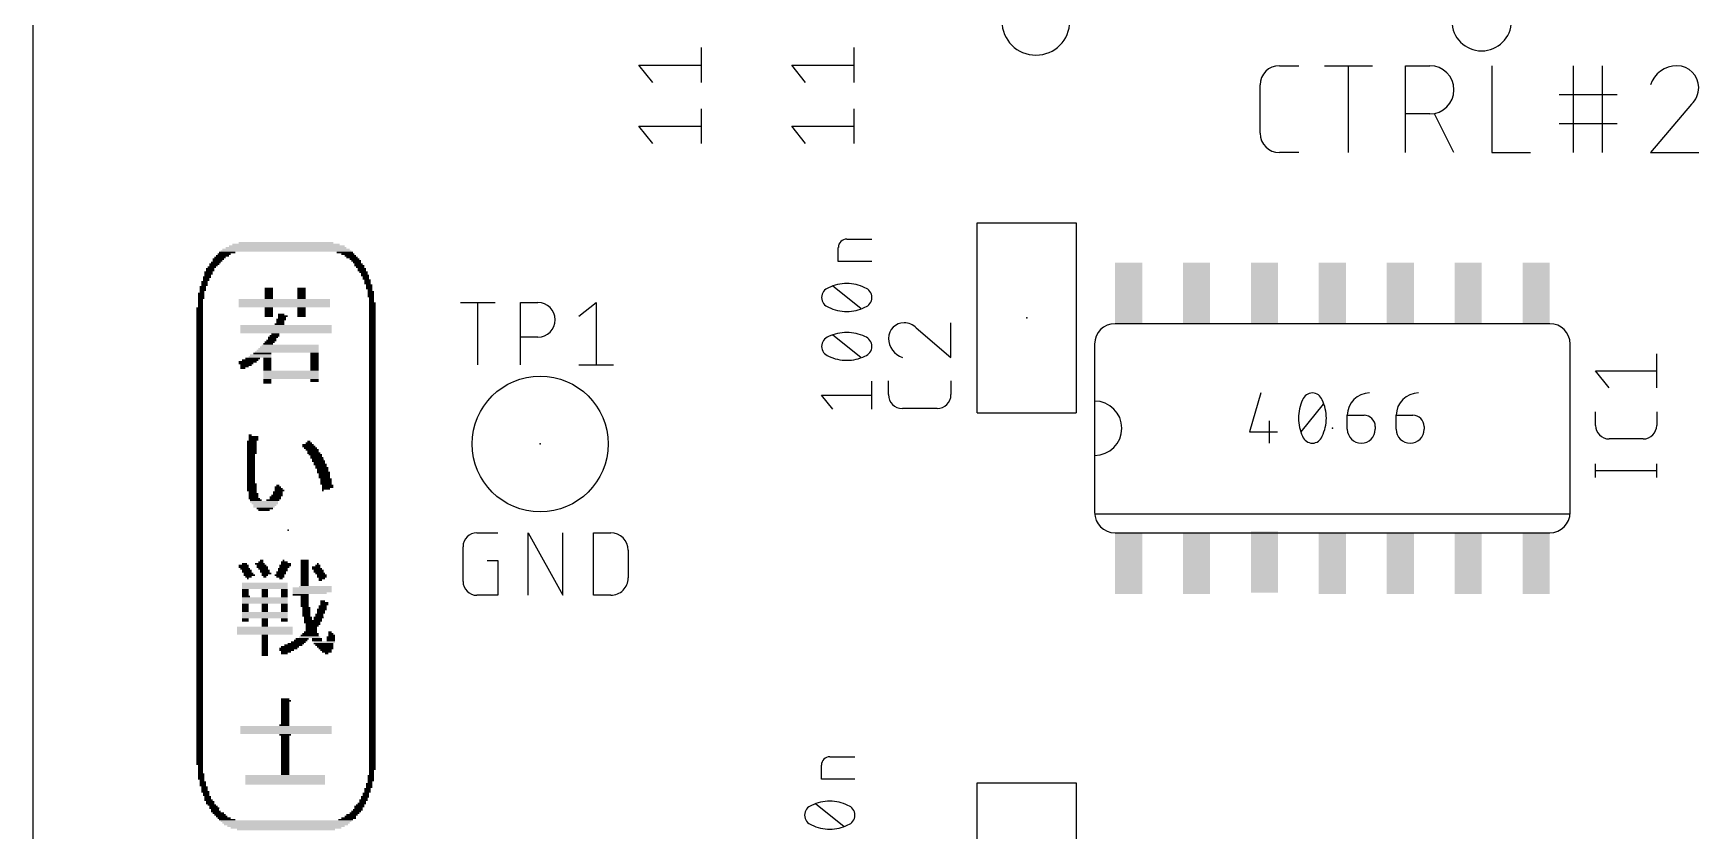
# Model space of a CAD drawing. Extents: x -7.6 to 60.9, y -11.6 to 79.9.
# Drawn here: x 0 to 31.14, y 30.25 to 45.17 of the extents above; entities that cross this region are included whole.
import ezdxf

# ---------------------------------------------------------------- set-up
doc = ezdxf.new("R2010")
doc.units = 0
for name, color, linetype in [('20', 30, 'CONTINUOUS'), ('21', 253, 'CONTINUOUS'), ('23', 7, 'CONTINUOUS'), ('25', 253, 'CONTINUOUS'), ('51', 253, 'CONTINUOUS')]:
    doc.layers.add(name, color=color, linetype=linetype)

# ---------------------------------------------------------------- blocks, each defined once
blk = doc.blocks.new('RECT')
blk.add_solid([(-0.5, -0.5), (0.5, -0.5), (-0.5, 0.5), (0.5, 0.5)])

msp = doc.modelspace()

# ---------------------------------------------------------------- linework, layer by layer
at = {"layer": '20'}
msp.add_line((0, 1), (0, 54), dxfattribs=at)
at = {"layer": '21'}
for p, q in [((23.2974, 44.5643), (23.6587, 44.5643)), ((24.1385, 44.5643), (25.0417, 44.5643)), ((24.5901, 42.9387), (24.5901, 44.5643)), ((25.6587, 42.9387), (25.6587, 44.5643)), ((25.6587, 44.5643), (26.1103, 44.5643)), ((27.2678, 44.5643), (27.2678, 42.9387)), ((28.8001, 42.9387), (28.8001, 44.5643)), ((29.342, 42.9387), (29.342, 44.5643)), ((22.9362, 43.2999), (22.9362, 44.2031)), ((28.5292, 44.0224), (29.6129, 44.0224)), ((26.1103, 43.6612), (25.6587, 43.6612)), ((26.5618, 42.9387), (26.2006, 43.6612)), ((31.0024, 43.8418), (30.2347, 42.9387)), ((28.5292, 43.4806), (29.6129, 43.4806)), ((23.6587, 42.9387), (23.2974, 42.9387)), ((27.2678, 42.9387), (27.9903, 42.9387)), ((30.2347, 42.9387), (31.1378, 42.9387)), ((17.6467, 38.0682), (17.6467, 41.6243)), ((17.6467, 41.6243), (19.5008, 41.6243)), ((19.5008, 41.6243), (19.5008, 38.0682)), ((28.3528, 39.7383), (20.2248, 39.7383)), ((19.8438, 39.3573), (19.8438, 36.2077)), ((28.7338, 36.2077), (28.7338, 39.3573)), ((17.6467, 38.0682), (19.5008, 38.0682)), ((19.8438, 36.1823), (28.7338, 36.1823)), ((8.2942, 35.8255), (8.6837, 35.8255)), ((9.2537, 34.657), (9.2537, 35.8255)), ((9.2537, 35.8255), (9.9029, 34.657)), ((9.9029, 34.657), (9.9029, 35.8255)), ((10.4729, 34.657), (10.4729, 35.8255)), ((10.4729, 35.8255), (10.7975, 35.8255)), ((20.2248, 35.8267), (28.3528, 35.8267)), ((8.0346, 34.9167), (8.0346, 35.5658)), ((11.1221, 35.5009), (11.1221, 34.9816)), ((8.4889, 35.3062), (8.6837, 35.3062)), ((8.6837, 35.3062), (8.6837, 34.657)), ((8.6837, 34.657), (8.2942, 34.657)), ((10.7975, 34.657), (10.4729, 34.657)), ((17.6467, 27.5907), (17.6467, 31.1468)), ((17.6467, 31.1468), (19.5008, 31.1468)), ((19.5008, 31.1468), (19.5008, 27.5907))]:
    msp.add_line(p, q, dxfattribs=at)
for centre, radius, start, end in [((18.745, 45.3962), 0.635, 180, 0), ((27.0794, 45.3962), 0.5556, 180, 0), ((23.2974, 44.2031), 0.3612, 90.0005, 180), ((26.1103, 44.1127), 0.4516, 270, 90), ((30.7314, 44.0422), 0.5221, 90.0001, 162.0549), ((30.7314, 44.1579), 0.4064, 0, 90), ((30.7013, 44.1579), 0.4365, 313.6036, 359.9997), ((23.2974, 43.2999), 0.3612, 180, 270), ((20.2248, 39.3573), 0.381, 90, 180), ((28.3528, 39.3573), 0.381, 0, 90), ((19.8438, 37.7825), 0.508, 270, 90), ((20.2248, 36.2077), 0.381, 180, 270), ((28.3528, 36.2077), 0.381, 270, 0), ((8.2942, 35.5658), 0.2596, 90.0007, 180), ((10.7975, 35.5009), 0.3246, 0, 90), ((8.2942, 34.9167), 0.2596, 180, 270), ((10.7975, 34.9816), 0.3246, 269.9994, 0)]:
    msp.add_arc(centre, radius, start, end, dxfattribs=at)
at = {"layer": '23'}
for p in [(18.5738, 39.8463), (24.2888, 37.7825), (9.4763, 37.4875), (4.7625, 35.8775)]:
    msp.add_point(p, dxfattribs=at)
at = {"layer": '25'}
for p, q in [((12.4905, 44.2523), (12.4905, 44.9014)), ((15.348, 44.2523), (15.348, 44.9014)), ((11.5817, 44.2523), (11.3221, 44.5769)), ((11.3221, 44.5769), (12.4905, 44.5769)), ((14.4392, 44.2523), (14.1796, 44.5769)), ((14.1796, 44.5769), (15.348, 44.5769)), ((12.4905, 43.1093), (12.4905, 43.7584)), ((15.348, 43.1093), (15.348, 43.7584)), ((11.5817, 43.1093), (11.3221, 43.4339)), ((11.3221, 43.4339), (12.4905, 43.4339)), ((14.4392, 43.1093), (14.1796, 43.4339)), ((14.1796, 43.4339), (15.348, 43.4339)), ((15.0516, 40.903), (15.0516, 41.1641)), ((15.2083, 41.3207), (15.6782, 41.3207)), ((15.6782, 40.903), (15.0516, 40.903)), ((15.4693, 40.0191), (14.9472, 40.4368)), ((7.987, 40.1354), (8.6362, 40.1354)), ((8.3116, 38.9671), (8.3116, 40.1354)), ((9.1089, 38.9671), (9.1089, 40.1354)), ((9.1089, 40.1354), (9.4334, 40.1354)), ((10.1968, 39.8758), (10.5214, 40.1354)), ((10.5214, 40.1354), (10.5214, 38.9671)), ((16.5088, 39.6584), (17.1579, 39.1066)), ((17.1579, 39.1066), (17.1579, 39.7557)), ((9.4334, 39.4863), (9.1089, 39.4863)), ((15.4693, 39.1047), (14.9472, 39.5224)), ((10.1968, 38.9671), (10.846, 38.9671)), ((30.353, 38.5381), (30.353, 39.1731)), ((15.6782, 38.1381), (15.6782, 38.6602)), ((15.9896, 38.4104), (15.9896, 38.6701)), ((17.1579, 38.6701), (17.1579, 38.4104)), ((29.464, 38.5381), (29.21, 38.8556)), ((29.21, 38.8556), (30.353, 38.8556)), ((14.9472, 38.1381), (14.7384, 38.3992)), ((14.7384, 38.3992), (15.6782, 38.3992)), ((22.9482, 38.4429), (22.7394, 37.7119)), ((16.8983, 38.1508), (16.2492, 38.1508)), ((23.706, 37.7119), (24.1236, 38.2341)), ((24.5681, 38.0252), (24.8814, 38.0252)), ((24.5681, 37.7642), (24.5681, 38.0252)), ((25.4825, 38.0252), (25.7958, 38.0252)), ((25.4825, 37.7642), (25.4825, 38.0252)), ((29.21, 37.8359), (29.21, 38.0899)), ((30.353, 38.0899), (30.353, 37.8359)), ((22.7394, 37.7119), (23.2615, 37.7119)), ((23.1048, 37.9208), (23.1048, 37.5031)), ((25.0903, 37.8164), (25.0903, 37.7642)), ((26.0047, 37.8164), (26.0047, 37.7642)), ((30.099, 37.5819), (29.464, 37.5819)), ((29.21, 36.8618), (29.21, 37.1157)), ((30.353, 36.8618), (30.353, 37.1157)), ((29.21, 36.9888), (30.353, 36.9888)), ((14.7341, 31.2193), (14.7341, 31.4803)), ((14.8908, 31.637), (15.3607, 31.637)), ((15.3607, 31.2193), (14.7341, 31.2193)), ((15.1518, 30.3354), (14.6297, 30.753))]:
    msp.add_line(p, q, dxfattribs=at)
msp.add_circle((9.4763, 37.4875), 1.27, dxfattribs=at)
for centre, radius, start, end in [((15.2083, 41.1641), 0.1566, 90.0011, 180), ((15.2083, 39.7145), 0.7745, 90.0001, 115.9888), ((15.2083, 39.7145), 0.7745, 64.0113, 90), ((14.9315, 40.2279), 0.1932, 108.9238, 180.0003), ((14.9315, 40.2279), 0.1932, 179.9999, 251.076), ((15.485, 40.2279), 0.1932, 360, 71.0747), ((15.485, 40.2279), 0.1932, 288.9255, 359.9999), ((9.4334, 39.8109), 0.3246, 270, 90), ((15.2083, 40.7414), 0.7745, 244.0112, 269.9999), ((15.2083, 40.7414), 0.7745, 270, 295.9887), ((15.2083, 38.8001), 0.7745, 90.0001, 115.9888), ((15.2083, 38.8001), 0.7745, 64.0113, 90), ((16.2816, 39.4636), 0.2921, 90, 180), ((16.2816, 39.442), 0.3137, 43.6034, 90.0002), ((14.9315, 39.3135), 0.1932, 108.9238, 180.0003), ((14.9315, 39.3135), 0.1932, 179.9999, 251.076), ((15.485, 39.3135), 0.1932, 360, 71.0747), ((15.485, 39.3135), 0.1932, 288.9255, 359.9999), ((16.3648, 39.4636), 0.3753, 180.0001, 252.0554), ((15.2083, 39.827), 0.7745, 244.0112, 269.9999), ((15.2083, 39.827), 0.7745, 270, 295.9887), ((16.2492, 38.4105), 0.2596, 180.0014, 270), ((16.8983, 38.4104), 0.2596, 270, 0), ((24.4282, 37.973), 0.7745, 154.011, 180.0001), ((23.9148, 38.2497), 0.1932, 90.0003, 161.0756), ((23.9148, 38.2497), 0.1932, 18.9247, 90.0003), ((23.4014, 37.973), 0.7745, 359.9999, 25.989), ((24.9858, 38.0252), 0.4177, 90.0004, 180), ((25.9002, 38.0252), 0.4177, 90.0004, 180), ((24.8814, 37.8164), 0.2088, 0, 90), ((25.7958, 37.8164), 0.2088, 0, 90), ((24.4282, 37.973), 0.7745, 180, 205.9887), ((23.4014, 37.973), 0.7745, 334.0113, 360), ((24.8292, 37.7642), 0.2611, 180, 0), ((25.7436, 37.7642), 0.2611, 180, 0), ((29.464, 37.8359), 0.254, 180, 270), ((30.099, 37.8359), 0.254, 270, 0), ((23.9148, 37.6963), 0.1932, 198.9255, 269.9999), ((23.9148, 37.6963), 0.1932, 270, 341.0747), ((14.8908, 31.4803), 0.1566, 90.0011, 180), ((14.614, 30.5442), 0.1932, 108.9238, 180.0003), ((14.614, 30.5442), 0.1932, 179.9999, 251.076), ((14.8908, 30.0308), 0.7745, 90.0001, 115.9888), ((14.8908, 30.0308), 0.7745, 64.0113, 90), ((15.1675, 30.5442), 0.1932, 360, 71.0747), ((15.1675, 30.5442), 0.1932, 288.9255, 359.9999), ((14.8908, 31.0576), 0.7745, 244.0112, 269.9999), ((14.8908, 31.0576), 0.7745, 270, 295.9887)]:
    msp.add_arc(centre, radius, start, end, dxfattribs=at)

# ---------------------------------------------------------------- block references
at = {"layer": '21', "yscale": 0.0305}
for p, xscale in [((4.7247, 41.0979), 2.4384), ((4.7247, 41.1284), 2.3774), ((4.7247, 41.1589), 2.2555), ((4.7399, 41.1893), 2.1641), ((4.7247, 41.2198), 2.0117), ((4.7247, 41.2503), 1.7678), ((3.3379, 40.7931), 0.1524), ((3.3836, 40.8541), 0.1829), ((3.3683, 40.8236), 0.1524), ((3.4141, 40.8845), 0.1829), ((3.4598, 40.9455), 0.2134), ((3.4445, 40.915), 0.1829), ((3.4903, 40.976), 0.2134), ((3.536, 41.0065), 0.2438), ((3.5665, 41.0369), 0.2438), ((3.6274, 41.0674), 0.3048), ((5.822, 41.0674), 0.3048), ((5.8829, 41.0369), 0.2438), ((5.9287, 41.0065), 0.2134), ((5.9591, 40.976), 0.2134), ((6.0049, 40.9455), 0.1829), ((6.0353, 40.915), 0.1829), ((6.0506, 40.8845), 0.1524), ((6.0811, 40.8541), 0.1524), ((6.0963, 40.8236), 0.1829), ((6.1115, 40.7931), 0.1524), ((3.2007, 40.5188), 0.1219), ((3.2007, 40.4883), 0.1219), ((3.2464, 40.6102), 0.1524), ((3.2312, 40.5797), 0.1219), ((3.2312, 40.5493), 0.1219), ((3.2769, 40.7017), 0.1524), ((3.2769, 40.6712), 0.1524), ((3.2617, 40.6407), 0.1219), ((3.3074, 40.7626), 0.1524), ((3.3074, 40.7321), 0.1524), ((6.142, 40.7626), 0.1524), ((6.142, 40.7321), 0.1524), ((6.1725, 40.7017), 0.1524), ((6.1877, 40.6712), 0.1219), ((6.203, 40.6407), 0.1524), ((6.2182, 40.6102), 0.1219), ((6.2182, 40.5797), 0.1219), ((6.2487, 40.5493), 0.1219), ((6.2487, 40.5188), 0.1219), ((6.2487, 40.4883), 0.1219), ((3.1397, 40.3054), 0.1219), ((3.1397, 40.2749), 0.1219), ((3.1397, 40.2445), 0.1219), ((3.1397, 40.214), 0.1219), ((3.1245, 40.1835), 0.0914), ((3.1245, 40.153), 0.0914), ((3.1702, 40.4273), 0.1219), ((3.1702, 40.3969), 0.1219), ((3.1702, 40.3664), 0.1219), ((3.155, 40.3359), 0.0914), ((3.2007, 40.4578), 0.1219), ((4.6942, 40.1835), 1.7069), ((4.6942, 40.153), 1.7069), ((4.4047, 40.3969), 0.1524), ((4.4047, 40.3664), 0.1524), ((4.4047, 40.3359), 0.1524), ((4.4047, 40.3054), 0.1524), ((4.4047, 40.2749), 0.1524), ((4.4047, 40.2445), 0.1524), ((4.4047, 40.214), 0.1524), ((5.0143, 40.3969), 0.1524), ((5.0143, 40.3664), 0.1524), ((5.0143, 40.3359), 0.1524), ((5.0143, 40.3054), 0.1524), ((5.0143, 40.2749), 0.1524), ((5.0143, 40.2445), 0.1524), ((5.0143, 40.214), 0.1524), ((6.2792, 40.4578), 0.1219), ((6.2792, 40.4273), 0.1219), ((6.2792, 40.3969), 0.1219), ((6.2944, 40.3664), 0.0914), ((6.3097, 40.3359), 0.1219), ((6.3097, 40.3054), 0.1219), ((6.3097, 40.2749), 0.1219), ((6.3097, 40.2445), 0.1219), ((6.3249, 40.214), 0.0914), ((6.3249, 40.1835), 0.0914), ((6.3249, 40.153), 0.0914), ((3.1093, 40.0311), 0.1219), ((3.1093, 40.0006), 0.1219), ((3.1093, 39.9701), 0.1219), ((3.1093, 39.9397), 0.1219), ((3.1093, 39.9092), 0.1219), ((3.1093, 39.8787), 0.1219), ((3.1093, 39.8482), 0.1219), ((3.1245, 40.1225), 0.0914), ((3.1245, 40.0921), 0.0914), ((3.1245, 40.0616), 0.0914), ((4.6942, 40.1225), 1.7069), ((4.6942, 40.0921), 1.7069), ((4.6942, 40.0616), 1.7069), ((4.4047, 40.0311), 0.1524), ((4.4047, 40.0006), 0.1524), ((4.4047, 39.9701), 0.1524), ((4.4047, 39.9397), 0.1524), ((4.4047, 39.9092), 0.1524), ((4.4047, 39.8787), 0.1524), ((4.6637, 39.8787), 0.1829), ((4.6485, 39.8482), 0.1524), ((4.6333, 39.9092), 0.1219), ((5.0143, 40.0311), 0.1524), ((5.0143, 40.0006), 0.1524), ((5.0143, 39.9701), 0.1524), ((5.0143, 39.9397), 0.1524), ((5.0143, 39.9092), 0.1524), ((5.0143, 39.8787), 0.1524), ((6.3401, 40.1225), 0.1219), ((6.3401, 40.0921), 0.1219), ((6.3401, 40.0616), 0.1219), ((6.3401, 40.0311), 0.1219), ((6.3401, 40.0006), 0.1219), ((6.3401, 39.9701), 0.1219), ((6.3401, 39.9397), 0.1219), ((6.3401, 39.9092), 0.1219), ((6.3401, 39.8787), 0.1219), ((6.3401, 39.8482), 0.1219), ((3.1093, 39.8177), 0.1219), ((3.1093, 39.7873), 0.1219), ((3.1093, 39.7568), 0.1219), ((3.1093, 39.7263), 0.1219), ((3.1093, 39.6958), 0.1219), ((3.1093, 39.6653), 0.1219), ((3.1093, 39.6349), 0.1219), ((3.1093, 39.6044), 0.1219), ((3.1093, 39.5739), 0.1219), ((3.1093, 39.5434), 0.1219), ((4.7247, 39.6958), 1.7069), ((4.7247, 39.6653), 1.7069), ((4.7247, 39.6349), 1.7069), ((4.7247, 39.6044), 1.7069), ((4.7247, 39.5739), 1.7069), ((4.5266, 39.5434), 0.1524), ((4.6028, 39.7263), 0.1829), ((4.618, 39.7873), 0.1524), ((4.618, 39.7568), 0.1524), ((4.6333, 39.8177), 0.1829), ((6.3401, 39.8177), 0.1219), ((6.3401, 39.7873), 0.1219), ((6.3401, 39.7568), 0.1219), ((6.3401, 39.7263), 0.1219), ((6.3401, 39.6958), 0.1219), ((6.3401, 39.6653), 0.1219), ((6.3401, 39.6349), 0.1219), ((6.3401, 39.6044), 0.1219), ((6.3401, 39.5739), 0.1219), ((6.3401, 39.5434), 0.1219), ((3.1093, 39.5129), 0.1219), ((3.1093, 39.4825), 0.1219), ((3.1093, 39.452), 0.1219), ((3.1093, 39.4215), 0.1219), ((3.1093, 39.391), 0.1219), ((3.1093, 39.3605), 0.1219), ((3.1093, 39.3301), 0.1219), ((3.1093, 39.2996), 0.1219), ((3.1093, 39.2691), 0.1219), ((3.1093, 39.2386), 0.1219), ((4.7552, 39.2386), 1.1582), ((4.7704, 39.2691), 1.1278), ((4.7857, 39.2996), 1.0973), ((4.8009, 39.3301), 1.0668), ((4.3894, 39.3605), 0.1829), ((4.4199, 39.391), 0.1829), ((4.4504, 39.4215), 0.1829), ((4.4656, 39.452), 0.1524), ((4.4809, 39.4825), 0.1829), ((4.5113, 39.5129), 0.1829), ((6.3401, 39.5129), 0.1219), ((6.3401, 39.4825), 0.1219), ((6.3401, 39.452), 0.1219), ((6.3401, 39.4215), 0.1219), ((6.3401, 39.391), 0.1219), ((6.3401, 39.3605), 0.1219), ((6.3401, 39.3301), 0.1219), ((6.3401, 39.2996), 0.1219), ((6.3401, 39.2691), 0.1219), ((6.3401, 39.2386), 0.1219), ((3.1093, 39.2081), 0.1219), ((3.1093, 39.1777), 0.1219), ((3.1093, 39.1472), 0.1219), ((3.1093, 39.1167), 0.1219), ((3.1093, 39.0862), 0.1219), ((3.1093, 39.0557), 0.1219), ((3.1093, 39.0253), 0.1219), ((3.1093, 38.9948), 0.1219), ((3.1093, 38.9643), 0.1219), ((3.1093, 38.9338), 0.1219), ((4.0084, 39.0253), 0.3353), ((3.9779, 38.9948), 0.2743), ((3.9779, 38.9643), 0.2134), ((3.9475, 38.9338), 0.1524), ((4.0541, 39.0557), 0.3048), ((4.0999, 39.0862), 0.2743), ((4.237, 39.1167), 0.4267), ((4.2523, 39.1472), 0.3962), ((4.2827, 39.1777), 0.3353), ((4.7399, 39.2081), 1.1887), ((4.3742, 39.0862), 0.1524), ((4.3742, 39.0557), 0.1524), ((4.3742, 39.0253), 0.1524), ((4.3742, 38.9948), 0.1524), ((4.3742, 38.9643), 0.1524), ((4.3742, 38.9338), 0.1524), ((5.2581, 39.1777), 0.1524), ((5.2581, 39.1472), 0.1524), ((5.2581, 39.1167), 0.1524), ((5.2581, 39.0862), 0.1524), ((5.2581, 39.0557), 0.1524), ((5.2581, 39.0253), 0.1524), ((5.2581, 38.9948), 0.1524), ((5.2581, 38.9643), 0.1524), ((5.2581, 38.9338), 0.1524), ((6.3401, 39.2081), 0.1219), ((6.3401, 39.1777), 0.1219), ((6.3401, 39.1472), 0.1219), ((6.3401, 39.1167), 0.1219), ((6.3401, 39.0862), 0.1219), ((6.3401, 39.0557), 0.1219), ((6.3401, 39.0253), 0.1219), ((6.3401, 38.9948), 0.1219), ((6.3401, 38.9643), 0.1219), ((6.3401, 38.9338), 0.1219), ((3.1093, 38.9033), 0.1219), ((3.1093, 38.8729), 0.1219), ((3.1093, 38.8424), 0.1219), ((3.1093, 38.8119), 0.1219), ((3.1093, 38.7814), 0.1219), ((3.1093, 38.7509), 0.1219), ((3.1093, 38.7205), 0.1219), ((3.1093, 38.69), 0.1219), ((3.1093, 38.6595), 0.1219), ((3.1093, 38.629), 0.1219), ((3.1093, 38.5985), 0.1219), ((3.917, 38.9033), 0.0914), ((4.8161, 38.8424), 1.0363), ((4.8161, 38.8119), 1.0363), ((4.8161, 38.7814), 1.0363), ((4.8161, 38.7509), 1.0363), ((4.8161, 38.7205), 1.0363), ((4.3742, 38.9033), 0.1524), ((4.3742, 38.8729), 0.1524), ((4.3742, 38.69), 0.1524), ((4.3742, 38.6595), 0.1524), ((4.3742, 38.629), 0.1524), ((5.2581, 38.9033), 0.1524), ((5.2581, 38.8729), 0.1524), ((5.2581, 38.69), 0.1524), ((5.2581, 38.6595), 0.1524), ((6.3401, 38.9033), 0.1219), ((6.3401, 38.8729), 0.1219), ((6.3401, 38.8424), 0.1219), ((6.3401, 38.8119), 0.1219), ((6.3401, 38.7814), 0.1219), ((6.3401, 38.7509), 0.1219), ((6.3401, 38.7205), 0.1219), ((6.3401, 38.69), 0.1219), ((6.3401, 38.6595), 0.1219), ((6.3401, 38.629), 0.1219), ((6.3401, 38.5985), 0.1219), ((3.1093, 38.5681), 0.1219), ((3.1093, 38.5376), 0.1219), ((3.1093, 38.5071), 0.1219), ((3.1093, 38.4766), 0.1219), ((3.1093, 38.4461), 0.1219), ((3.1093, 38.4157), 0.1219), ((3.1093, 38.3852), 0.1219), ((3.1093, 38.3547), 0.1219), ((3.1093, 38.3242), 0.1219), ((3.1093, 38.2937), 0.1219), ((6.3401, 38.5681), 0.1219), ((6.3401, 38.5376), 0.1219), ((6.3401, 38.5071), 0.1219), ((6.3401, 38.4766), 0.1219), ((6.3401, 38.4461), 0.1219), ((6.3401, 38.4157), 0.1219), ((6.3401, 38.3852), 0.1219), ((6.3401, 38.3547), 0.1219), ((6.3401, 38.3242), 0.1219), ((6.3401, 38.2937), 0.1219), ((3.1093, 38.2633), 0.1219), ((3.1093, 38.2328), 0.1219), ((3.1093, 38.2023), 0.1219), ((3.1093, 38.1718), 0.1219), ((3.1093, 38.1413), 0.1219), ((3.1093, 38.1109), 0.1219), ((3.1093, 38.0804), 0.1219), ((3.1093, 38.0499), 0.1219), ((3.1093, 38.0194), 0.1219), ((3.1093, 37.9889), 0.1219), ((6.3401, 38.2633), 0.1219), ((6.3401, 38.2328), 0.1219), ((6.3401, 38.2023), 0.1219), ((6.3401, 38.1718), 0.1219), ((6.3401, 38.1413), 0.1219), ((6.3401, 38.1109), 0.1219), ((6.3401, 38.0804), 0.1219), ((6.3401, 38.0499), 0.1219), ((6.3401, 38.0194), 0.1219), ((6.3401, 37.9889), 0.1219), ((3.1093, 37.9585), 0.1219), ((3.1093, 37.928), 0.1219), ((3.1093, 37.8975), 0.1219), ((3.1093, 37.867), 0.1219), ((3.1093, 37.8365), 0.1219), ((3.1093, 37.8061), 0.1219), ((3.1093, 37.7756), 0.1219), ((3.1093, 37.7451), 0.1219), ((3.1093, 37.7146), 0.1219), ((3.1093, 37.6841), 0.1219), ((6.3401, 37.9585), 0.1219), ((6.3401, 37.928), 0.1219), ((6.3401, 37.8975), 0.1219), ((6.3401, 37.867), 0.1219), ((6.3401, 37.8365), 0.1219), ((6.3401, 37.8061), 0.1219), ((6.3401, 37.7756), 0.1219), ((6.3401, 37.7451), 0.1219), ((6.3401, 37.7146), 0.1219), ((6.3401, 37.6841), 0.1219), ((3.1093, 37.6537), 0.1219), ((3.1093, 37.6232), 0.1219), ((3.1093, 37.5927), 0.1219), ((3.1093, 37.5622), 0.1219), ((3.1093, 37.5317), 0.1219), ((3.1093, 37.5013), 0.1219), ((3.1093, 37.4708), 0.1219), ((3.1093, 37.4403), 0.1219), ((3.1093, 37.4098), 0.1219), ((3.1093, 37.3793), 0.1219), ((4.0846, 37.5317), 0.1829), ((4.0846, 37.5013), 0.1829), ((4.0846, 37.4708), 0.1829), ((4.0846, 37.4403), 0.1829), ((4.0846, 37.4098), 0.1829), ((4.0846, 37.3793), 0.1829), ((4.0541, 37.6537), 0.061), ((4.1151, 37.6232), 0.1829), ((4.1151, 37.5927), 0.1829), ((4.1151, 37.5622), 0.1829), ((5.1362, 37.4708), 0.2134), ((5.1514, 37.4403), 0.2438), ((5.1819, 37.4098), 0.2438), ((5.1514, 37.5013), 0.1219), ((5.2124, 37.3793), 0.2438), ((5.1514, 37.5317), 0.061), ((6.3401, 37.6537), 0.1219), ((6.3401, 37.6232), 0.1219), ((6.3401, 37.5927), 0.1219), ((6.3401, 37.5622), 0.1219), ((6.3401, 37.5317), 0.1219), ((6.3401, 37.5013), 0.1219), ((6.3401, 37.4708), 0.1219), ((6.3401, 37.4403), 0.1219), ((6.3401, 37.4098), 0.1219), ((6.3401, 37.3793), 0.1219), ((3.1093, 37.3489), 0.1219), ((3.1093, 37.3184), 0.1219), ((3.1093, 37.2879), 0.1219), ((3.1093, 37.2574), 0.1219), ((3.1093, 37.2269), 0.1219), ((3.1093, 37.1965), 0.1219), ((3.1093, 37.166), 0.1219), ((3.1093, 37.1355), 0.1219), ((3.1093, 37.105), 0.1219), ((3.1093, 37.0745), 0.1219), ((3.1093, 37.0441), 0.1219), ((4.0846, 37.3489), 0.1829), ((4.0846, 37.3184), 0.1829), ((4.0694, 37.2879), 0.1524), ((4.0694, 37.2574), 0.1524), ((4.0694, 37.2269), 0.1524), ((4.0694, 37.1965), 0.1524), ((4.0694, 37.166), 0.1524), ((4.0694, 37.1355), 0.1524), ((4.0694, 37.105), 0.1524), ((4.0694, 37.0745), 0.1524), ((4.0694, 37.0441), 0.1524), ((5.2276, 37.3489), 0.2134), ((5.2429, 37.3184), 0.2438), ((5.2733, 37.2879), 0.2438), ((5.2886, 37.2574), 0.2134), ((5.3038, 37.2269), 0.2438), ((5.3191, 37.1965), 0.2134), ((5.3343, 37.166), 0.2438), ((5.3495, 37.1355), 0.2134), ((5.3648, 37.105), 0.2438), ((5.38, 37.0745), 0.2134), ((5.3953, 37.0441), 0.2438), ((6.3401, 37.3489), 0.1219), ((6.3401, 37.3184), 0.1219), ((6.3401, 37.2879), 0.1219), ((6.3401, 37.2574), 0.1219), ((6.3401, 37.2269), 0.1219), ((6.3401, 37.1965), 0.1219), ((6.3401, 37.166), 0.1219), ((6.3401, 37.1355), 0.1219), ((6.3401, 37.105), 0.1219), ((6.3401, 37.0745), 0.1219), ((6.3401, 37.0441), 0.1219), ((3.1093, 37.0136), 0.1219), ((3.1093, 36.9831), 0.1219), ((3.1093, 36.9526), 0.1219), ((3.1093, 36.9221), 0.1219), ((3.1093, 36.8917), 0.1219), ((3.1093, 36.8612), 0.1219), ((3.1093, 36.8307), 0.1219), ((3.1093, 36.8002), 0.1219), ((3.1093, 36.7697), 0.1219), ((3.1093, 36.7393), 0.1219), ((4.0846, 36.7393), 0.1829), ((4.0694, 37.0136), 0.1524), ((4.0694, 36.9831), 0.1524), ((4.0694, 36.9526), 0.1524), ((4.0694, 36.9221), 0.1524), ((4.0694, 36.8917), 0.1524), ((4.0694, 36.8612), 0.1524), ((4.0694, 36.8307), 0.1524), ((4.0694, 36.8002), 0.1524), ((4.0694, 36.7697), 0.1524), ((5.4105, 37.0136), 0.2134), ((5.4105, 36.9831), 0.2134), ((5.4257, 36.9526), 0.2438), ((5.441, 36.9221), 0.2134), ((5.441, 36.8917), 0.2134), ((5.441, 36.8612), 0.2134), ((5.4715, 36.8307), 0.2134), ((5.4715, 36.8002), 0.2134), ((5.4715, 36.7697), 0.2134), ((5.4715, 36.7393), 0.2134), ((6.3401, 37.0136), 0.1219), ((6.3401, 36.9831), 0.1219), ((6.3401, 36.9526), 0.1219), ((6.3401, 36.9221), 0.1219), ((6.3401, 36.8917), 0.1219), ((6.3401, 36.8612), 0.1219), ((6.3401, 36.8307), 0.1219), ((6.3401, 36.8002), 0.1219), ((6.3401, 36.7697), 0.1219), ((6.3401, 36.7393), 0.1219), ((3.1093, 36.7088), 0.1219), ((3.1093, 36.6783), 0.1219), ((3.1093, 36.6478), 0.1219), ((3.1093, 36.6173), 0.1219), ((3.1093, 36.5869), 0.1219), ((3.1093, 36.5564), 0.1219), ((3.1093, 36.5259), 0.1219), ((3.1093, 36.4954), 0.1219), ((3.1093, 36.4649), 0.1219), ((3.1093, 36.4345), 0.1219), ((4.0846, 36.7088), 0.1829), ((4.0846, 36.6783), 0.1829), ((4.0846, 36.6478), 0.1829), ((4.0846, 36.6173), 0.1829), ((4.1151, 36.5564), 0.1829), ((4.1151, 36.5259), 0.1829), ((4.1151, 36.4954), 0.1829), ((4.1303, 36.4649), 0.2134), ((4.0999, 36.5869), 0.1524), ((4.1608, 36.4345), 0.2134), ((4.4809, 36.4345), 0.2438), ((4.5266, 36.4954), 0.2134), ((4.5266, 36.4649), 0.2134), ((4.5571, 36.5259), 0.2134), ((4.5723, 36.5869), 0.1829), ((4.5723, 36.5564), 0.1829), ((4.5875, 36.6478), 0.1524), ((4.5723, 36.6783), 0.1219), ((4.6028, 36.6173), 0.1829), ((4.5723, 36.7088), 0.061), ((5.5019, 36.7088), 0.2134), ((5.5019, 36.6783), 0.2134), ((5.4105, 36.6173), 0.0305), ((5.4715, 36.6478), 0.1524), ((6.3401, 36.7088), 0.1219), ((6.3401, 36.6783), 0.1219), ((6.3401, 36.6478), 0.1219), ((6.3401, 36.6173), 0.1219), ((6.3401, 36.5869), 0.1219), ((6.3401, 36.5564), 0.1219), ((6.3401, 36.5259), 0.1219), ((6.3401, 36.4954), 0.1219), ((6.3401, 36.4649), 0.1219), ((6.3401, 36.4345), 0.1219), ((3.1093, 36.404), 0.1219), ((3.1093, 36.3735), 0.1219), ((3.1093, 36.343), 0.1219), ((3.1093, 36.3125), 0.1219), ((3.1093, 36.2821), 0.1219), ((3.1093, 36.2516), 0.1219), ((3.1093, 36.2211), 0.1219), ((3.1093, 36.1906), 0.1219), ((3.1093, 36.1601), 0.1219), ((3.1093, 36.1297), 0.1219), ((4.3132, 36.404), 0.5182), ((4.3285, 36.3735), 0.4877), ((4.3285, 36.343), 0.4267), ((4.3132, 36.3125), 0.3962), ((4.3285, 36.2821), 0.3048), ((4.3132, 36.2516), 0.2134), ((6.3401, 36.404), 0.1219), ((6.3401, 36.3735), 0.1219), ((6.3401, 36.343), 0.1219), ((6.3401, 36.3125), 0.1219), ((6.3401, 36.2821), 0.1219), ((6.3401, 36.2516), 0.1219), ((6.3401, 36.2211), 0.1219), ((6.3401, 36.1906), 0.1219), ((6.3401, 36.1601), 0.1219), ((6.3401, 36.1297), 0.1219), ((3.1093, 36.0992), 0.1219), ((3.1093, 36.0687), 0.1219), ((3.1093, 36.0382), 0.1219), ((3.1093, 36.0077), 0.1219), ((3.1093, 35.9773), 0.1219), ((3.1093, 35.9468), 0.1219), ((3.1093, 35.9163), 0.1219), ((3.1093, 35.8858), 0.1219), ((3.1093, 35.8553), 0.1219), ((3.1093, 35.8249), 0.1219), ((3.1093, 35.7944), 0.1219), ((6.3401, 36.0992), 0.1219), ((6.3401, 36.0687), 0.1219), ((6.3401, 36.0382), 0.1219), ((6.3401, 36.0077), 0.1219), ((6.3401, 35.9773), 0.1219), ((6.3401, 35.9468), 0.1219), ((6.3401, 35.9163), 0.1219), ((6.3401, 35.8858), 0.1219), ((6.3401, 35.8553), 0.1219), ((6.3401, 35.8249), 0.1219), ((6.3401, 35.7944), 0.1219), ((3.1093, 35.7639), 0.1219), ((3.1093, 35.7334), 0.1219), ((3.1093, 35.7029), 0.1219), ((3.1093, 35.6725), 0.1219), ((3.1093, 35.642), 0.1219), ((3.1093, 35.6115), 0.1219), ((3.1093, 35.581), 0.1219), ((3.1093, 35.5505), 0.1219), ((3.1093, 35.5201), 0.1219), ((3.1093, 35.4896), 0.1219), ((6.3401, 35.7639), 0.1219), ((6.3401, 35.7334), 0.1219), ((6.3401, 35.7029), 0.1219), ((6.3401, 35.6725), 0.1219), ((6.3401, 35.642), 0.1219), ((6.3401, 35.6115), 0.1219), ((6.3401, 35.581), 0.1219), ((6.3401, 35.5505), 0.1219), ((6.3401, 35.5201), 0.1219), ((6.3401, 35.4896), 0.1219), ((3.1093, 35.4591), 0.1219), ((3.1093, 35.4286), 0.1219), ((3.1093, 35.3981), 0.1219), ((3.1093, 35.3677), 0.1219), ((3.1093, 35.3372), 0.1219), ((3.1093, 35.3067), 0.1219), ((3.1093, 35.2762), 0.1219), ((3.1093, 35.2457), 0.1219), ((3.1093, 35.2153), 0.1219), ((3.1093, 35.1848), 0.1219), ((3.9322, 35.2153), 0.1829), ((3.9322, 35.1848), 0.1829), ((3.9475, 35.2457), 0.0914), ((4.237, 35.2457), 0.1829), ((4.2827, 35.1848), 0.2134), ((4.2675, 35.2153), 0.1829), ((4.2523, 35.2762), 0.0914), ((4.2675, 35.3067), 0.061), ((4.7095, 35.2153), 0.2134), ((4.6942, 35.1848), 0.1829), ((4.6942, 35.2762), 0.1219), ((4.7247, 35.2457), 0.1829), ((4.679, 35.3067), 0.0305), ((5.0752, 35.3067), 0.1524), ((5.0752, 35.2762), 0.1524), ((5.0752, 35.2457), 0.1524), ((5.0752, 35.2153), 0.1524), ((5.0752, 35.1848), 0.1524), ((5.2886, 35.1848), 0.1524), ((5.3191, 35.2153), 0.0914), ((5.3191, 35.2457), 0.0305), ((6.3401, 35.4591), 0.1219), ((6.3401, 35.4286), 0.1219), ((6.3401, 35.3981), 0.1219), ((6.3401, 35.3677), 0.1219), ((6.3401, 35.3372), 0.1219), ((6.3401, 35.3067), 0.1219), ((6.3401, 35.2762), 0.1219), ((6.3401, 35.2457), 0.1219), ((6.3401, 35.2153), 0.1219), ((6.3401, 35.1848), 0.1219), ((3.1093, 35.1543), 0.1219), ((3.1093, 35.1238), 0.1219), ((3.1093, 35.0933), 0.1219), ((3.1093, 35.0629), 0.1219), ((3.1093, 35.0324), 0.1219), ((3.1093, 35.0019), 0.1219), ((3.1093, 34.9714), 0.1219), ((3.1093, 34.9409), 0.1219), ((3.1093, 34.9105), 0.1219), ((3.1093, 34.88), 0.1219), ((3.9627, 35.1543), 0.1829), ((3.9932, 35.1238), 0.1829), ((3.9932, 35.0933), 0.1829), ((4.3285, 34.88), 0.8534), ((4.0237, 35.0629), 0.1829), ((4.0389, 35.0324), 0.2134), ((4.0237, 35.0019), 0.1219), ((4.0084, 34.9714), 0.0305), ((4.298, 35.1543), 0.1829), ((4.3285, 35.1238), 0.1829), ((4.3285, 35.0933), 0.1829), ((4.3589, 35.0629), 0.1829), ((4.3285, 35.0324), 0.1219), ((4.3285, 35.0019), 0.061), ((4.6028, 35.0324), 0.1829), ((4.618, 35.0019), 0.1524), ((4.6333, 35.0933), 0.1829), ((4.6333, 35.0629), 0.1829), ((4.6637, 35.1543), 0.1829), ((4.6637, 35.1238), 0.1829), ((4.6333, 34.9714), 0.061), ((5.0752, 35.1543), 0.1524), ((5.0752, 35.1238), 0.1524), ((5.0752, 35.0933), 0.1524), ((5.0752, 35.0629), 0.1524), ((5.0752, 35.0324), 0.1524), ((5.0752, 35.0019), 0.1524), ((5.0752, 34.9714), 0.1524), ((5.0752, 34.9409), 0.1524), ((5.0752, 34.9105), 0.1524), ((5.0752, 34.88), 0.1524), ((5.3038, 35.1543), 0.1829), ((5.3343, 35.1238), 0.1829), ((5.3343, 35.0933), 0.1829), ((5.3648, 35.0629), 0.1829), ((5.3953, 35.0324), 0.1829), ((5.3953, 35.0019), 0.1829), ((5.3953, 34.9714), 0.1219), ((5.3648, 34.9409), 0.061), ((6.3401, 35.1543), 0.1219), ((6.3401, 35.1238), 0.1219), ((6.3401, 35.0933), 0.1219), ((6.3401, 35.0629), 0.1219), ((6.3401, 35.0324), 0.1219), ((6.3401, 35.0019), 0.1219), ((6.3401, 34.9714), 0.1219), ((6.3401, 34.9409), 0.1219), ((6.3401, 34.9105), 0.1219), ((6.3401, 34.88), 0.1219), ((3.1093, 34.8495), 0.1219), ((3.1093, 34.819), 0.1219), ((3.1093, 34.7885), 0.1219), ((3.1093, 34.7581), 0.1219), ((3.1093, 34.7276), 0.1219), ((3.1093, 34.6971), 0.1219), ((3.1093, 34.6666), 0.1219), ((3.1093, 34.6361), 0.1219), ((3.1093, 34.6057), 0.1219), ((3.1093, 34.5752), 0.1219), ((3.9627, 34.7581), 0.1219), ((3.9627, 34.7276), 0.1219), ((3.9627, 34.6971), 0.1219), ((3.9627, 34.6666), 0.1219), ((3.9779, 34.6361), 0.1524), ((4.3285, 34.8495), 0.8534), ((4.3285, 34.819), 0.8534), ((4.3285, 34.7885), 0.8534), ((4.3285, 34.6057), 0.8534), ((4.3285, 34.5752), 0.8534), ((4.3285, 34.7581), 0.1219), ((4.3285, 34.7276), 0.1219), ((4.3285, 34.6971), 0.1219), ((4.3285, 34.6666), 0.1219), ((4.3285, 34.6361), 0.1219), ((4.6942, 34.7581), 0.1219), ((4.6942, 34.7276), 0.1219), ((4.6942, 34.6971), 0.1219), ((4.6942, 34.6666), 0.1219), ((4.6942, 34.6361), 0.1219), ((5.2124, 34.7885), 0.7315), ((5.2124, 34.7581), 0.7315), ((5.2124, 34.7276), 0.7315), ((5.1667, 34.6971), 0.6401), ((4.999, 34.6666), 0.3048), ((5.2733, 34.819), 0.6096), ((5.0752, 34.8495), 0.1524), ((5.0752, 34.6361), 0.1524), ((5.0752, 34.6057), 0.1524), ((5.0752, 34.5752), 0.1524), ((6.3401, 34.8495), 0.1219), ((6.3401, 34.819), 0.1219), ((6.3401, 34.7885), 0.1219), ((6.3401, 34.7581), 0.1219), ((6.3401, 34.7276), 0.1219), ((6.3401, 34.6971), 0.1219), ((6.3401, 34.6666), 0.1219), ((6.3401, 34.6361), 0.1219), ((6.3401, 34.6057), 0.1219), ((6.3401, 34.5752), 0.1219), ((3.1093, 34.5447), 0.1219), ((3.1093, 34.5142), 0.1219), ((3.1093, 34.4837), 0.1219), ((3.1093, 34.4533), 0.1219), ((3.1093, 34.4228), 0.1219), ((3.1093, 34.3923), 0.1219), ((3.1093, 34.3618), 0.1219), ((3.1093, 34.3313), 0.1219), ((3.1093, 34.3009), 0.1219), ((3.1093, 34.2704), 0.1219), ((3.1093, 34.2399), 0.1219), ((3.9627, 34.4837), 0.1219), ((3.9627, 34.4533), 0.1219), ((3.9627, 34.4228), 0.1219), ((3.9627, 34.3923), 0.1219), ((3.9627, 34.3618), 0.1219), ((4.3285, 34.5447), 0.8534), ((4.3285, 34.5142), 0.8534), ((4.3285, 34.3313), 0.8534), ((4.3285, 34.3009), 0.8534), ((4.3285, 34.2704), 0.8534), ((4.3285, 34.2399), 0.8534), ((4.3285, 34.4837), 0.1219), ((4.3285, 34.4533), 0.1219), ((4.3285, 34.4228), 0.1219), ((4.3285, 34.3923), 0.1219), ((4.3285, 34.3618), 0.1219), ((4.6942, 34.4837), 0.1219), ((4.6942, 34.4533), 0.1219), ((4.6942, 34.4228), 0.1219), ((4.6942, 34.3923), 0.1219), ((4.6942, 34.3618), 0.1219), ((5.0752, 34.5447), 0.1524), ((5.0752, 34.5142), 0.1524), ((5.0752, 34.4837), 0.1524), ((5.0752, 34.4533), 0.1524), ((5.1057, 34.4228), 0.1524), ((5.1057, 34.3923), 0.1524), ((5.1057, 34.3618), 0.1524), ((5.1057, 34.3313), 0.1524), ((5.1057, 34.3009), 0.1524), ((5.1057, 34.2704), 0.1524), ((5.1362, 34.2399), 0.1524), ((5.3343, 34.2399), 0.1829), ((5.3495, 34.3009), 0.1524), ((5.3495, 34.2704), 0.1524), ((5.3953, 34.3923), 0.1829), ((5.38, 34.3618), 0.1524), ((5.38, 34.3313), 0.1524), ((5.4105, 34.4533), 0.1524), ((5.4105, 34.4228), 0.1524), ((5.4105, 34.5447), 0.0914), ((5.441, 34.5142), 0.1524), ((5.441, 34.4837), 0.1524), ((6.3401, 34.5447), 0.1219), ((6.3401, 34.5142), 0.1219), ((6.3401, 34.4837), 0.1219), ((6.3401, 34.4533), 0.1219), ((6.3401, 34.4228), 0.1219), ((6.3401, 34.3923), 0.1219), ((6.3401, 34.3618), 0.1219), ((6.3401, 34.3313), 0.1219), ((6.3401, 34.3009), 0.1219), ((6.3401, 34.2704), 0.1219), ((6.3401, 34.2399), 0.1219), ((3.1093, 34.2094), 0.1219), ((3.1093, 34.1789), 0.1219), ((3.1093, 34.1485), 0.1219), ((3.1093, 34.118), 0.1219), ((3.1093, 34.0875), 0.1219), ((3.1093, 34.057), 0.1219), ((3.1093, 34.0265), 0.1219), ((3.1093, 33.9961), 0.1219), ((3.1093, 33.9656), 0.1219), ((3.1093, 33.9351), 0.1219), ((4.3285, 34.057), 1.0363), ((4.3285, 34.0265), 1.0363), ((4.3285, 33.9961), 1.0363), ((4.3285, 33.9656), 1.0363), ((4.3285, 33.9351), 1.0363), ((3.9627, 34.2094), 0.1219), ((3.9627, 34.1789), 0.1219), ((4.3285, 34.2094), 0.1219), ((4.3285, 34.1789), 0.1219), ((4.3285, 34.1485), 0.1219), ((4.3285, 34.118), 0.1219), ((4.3285, 34.0875), 0.1219), ((4.6942, 34.2094), 0.1219), ((4.6942, 34.1789), 0.1219), ((5.1819, 33.9351), 0.3048), ((5.2276, 34.1789), 0.3353), ((5.1362, 34.2094), 0.1524), ((5.2124, 34.1485), 0.3048), ((5.1819, 33.9656), 0.2438), ((5.2276, 34.118), 0.2743), ((5.1971, 34.057), 0.2134), ((5.1971, 34.0265), 0.2134), ((5.1971, 33.9961), 0.2134), ((5.2124, 34.0875), 0.2438), ((5.3191, 34.2094), 0.1524), ((5.5477, 33.9656), 0.061), ((5.5629, 33.9351), 0.0914), ((6.3401, 34.2094), 0.1219), ((6.3401, 34.1789), 0.1219), ((6.3401, 34.1485), 0.1219), ((6.3401, 34.118), 0.1219), ((6.3401, 34.0875), 0.1219), ((6.3401, 34.057), 0.1219), ((6.3401, 34.0265), 0.1219), ((6.3401, 33.9961), 0.1219), ((6.3401, 33.9656), 0.1219), ((6.3401, 33.9351), 0.1219), ((3.1093, 33.9046), 0.1219), ((3.1093, 33.8741), 0.1219), ((3.1093, 33.8437), 0.1219), ((3.1093, 33.8132), 0.1219), ((3.1093, 33.7827), 0.1219), ((3.1093, 33.7522), 0.1219), ((3.1093, 33.7217), 0.1219), ((3.1093, 33.6913), 0.1219), ((3.1093, 33.6608), 0.1219), ((3.1093, 33.6303), 0.1219), ((4.3285, 33.9046), 0.1219), ((4.3285, 33.8741), 0.1219), ((4.3285, 33.8437), 0.1219), ((4.3285, 33.8132), 0.1219), ((4.3285, 33.7827), 0.1219), ((4.3285, 33.7522), 0.1219), ((4.3285, 33.7217), 0.1219), ((4.3285, 33.6913), 0.1219), ((4.3285, 33.6608), 0.1219), ((4.3285, 33.6303), 0.1219), ((4.7399, 33.6303), 0.2743), ((4.7704, 33.6608), 0.3353), ((4.8009, 33.6913), 0.3353), ((4.8619, 33.7217), 0.3353), ((4.9076, 33.7522), 0.3048), ((4.9533, 33.7827), 0.2743), ((4.999, 33.8132), 0.2438), ((5.0295, 33.8437), 0.2438), ((5.1667, 33.8741), 0.3962), ((5.1667, 33.9046), 0.3353), ((5.3038, 33.8437), 0.1829), ((5.3038, 33.8132), 0.1829), ((5.4257, 33.7522), 0.3658), ((5.441, 33.7827), 0.3962), ((5.441, 33.7217), 0.3353), ((5.4562, 33.6913), 0.3048), ((5.4715, 33.6608), 0.2743), ((5.4715, 33.6303), 0.2134), ((5.5629, 33.8741), 0.1524), ((5.5629, 33.8437), 0.1524), ((5.5629, 33.8132), 0.1524), ((5.5781, 33.9046), 0.1219), ((6.3401, 33.9046), 0.1219), ((6.3401, 33.8741), 0.1219), ((6.3401, 33.8437), 0.1219), ((6.3401, 33.8132), 0.1219), ((6.3401, 33.7827), 0.1219), ((6.3401, 33.7522), 0.1219), ((6.3401, 33.7217), 0.1219), ((6.3401, 33.6913), 0.1219), ((6.3401, 33.6608), 0.1219), ((6.3401, 33.6303), 0.1219), ((3.1093, 33.5998), 0.1219), ((3.1093, 33.5693), 0.1219), ((3.1093, 33.5389), 0.1219), ((3.1093, 33.5084), 0.1219), ((3.1093, 33.4779), 0.1219), ((3.1093, 33.4474), 0.1219), ((3.1093, 33.4169), 0.1219), ((3.1093, 33.3865), 0.1219), ((3.1093, 33.356), 0.1219), ((3.1093, 33.3255), 0.1219), ((4.3285, 33.5998), 0.1219), ((4.3285, 33.5693), 0.1219), ((4.3285, 33.5389), 0.1219), ((4.7247, 33.5998), 0.1829), ((4.6942, 33.5693), 0.1219), ((5.4867, 33.5998), 0.1829), ((5.4867, 33.5693), 0.061), ((6.3401, 33.5998), 0.1219), ((6.3401, 33.5693), 0.1219), ((6.3401, 33.5389), 0.1219), ((6.3401, 33.5084), 0.1219), ((6.3401, 33.4779), 0.1219), ((6.3401, 33.4474), 0.1219), ((6.3401, 33.4169), 0.1219), ((6.3401, 33.3865), 0.1219), ((6.3401, 33.356), 0.1219), ((6.3401, 33.3255), 0.1219), ((3.1093, 33.295), 0.1219), ((3.1093, 33.2645), 0.1219), ((3.1093, 33.2341), 0.1219), ((3.1093, 33.2036), 0.1219), ((3.1093, 33.1731), 0.1219), ((3.1093, 33.1426), 0.1219), ((3.1093, 33.1121), 0.1219), ((3.1093, 33.0817), 0.1219), ((3.1093, 33.0512), 0.1219), ((3.1093, 33.0207), 0.1219), ((6.3401, 33.295), 0.1219), ((6.3401, 33.2645), 0.1219), ((6.3401, 33.2341), 0.1219), ((6.3401, 33.2036), 0.1219), ((6.3401, 33.1731), 0.1219), ((6.3401, 33.1426), 0.1219), ((6.3401, 33.1121), 0.1219), ((6.3401, 33.0817), 0.1219), ((6.3401, 33.0512), 0.1219), ((6.3401, 33.0207), 0.1219), ((3.1093, 32.9902), 0.1219), ((3.1093, 32.9597), 0.1219), ((3.1093, 32.9293), 0.1219), ((3.1093, 32.8988), 0.1219), ((3.1093, 32.8683), 0.1219), ((3.1093, 32.8378), 0.1219), ((3.1093, 32.8073), 0.1219), ((3.1093, 32.7769), 0.1219), ((3.1093, 32.7464), 0.1219), ((3.1093, 32.7159), 0.1219), ((3.1093, 32.6854), 0.1219), ((4.7095, 32.7159), 0.1524), ((4.7247, 32.6854), 0.1829), ((6.3401, 32.9902), 0.1219), ((6.3401, 32.9597), 0.1219), ((6.3401, 32.9293), 0.1219), ((6.3401, 32.8988), 0.1219), ((6.3401, 32.8683), 0.1219), ((6.3401, 32.8378), 0.1219), ((6.3401, 32.8073), 0.1219), ((6.3401, 32.7769), 0.1219), ((6.3401, 32.7464), 0.1219), ((6.3401, 32.7159), 0.1219), ((6.3401, 32.6854), 0.1219), ((3.1093, 32.6549), 0.1219), ((3.1093, 32.6245), 0.1219), ((3.1093, 32.594), 0.1219), ((3.1093, 32.5635), 0.1219), ((3.1093, 32.533), 0.1219), ((3.1093, 32.5025), 0.1219), ((3.1093, 32.4721), 0.1219), ((3.1093, 32.4416), 0.1219), ((3.1093, 32.4111), 0.1219), ((3.1093, 32.3806), 0.1219), ((4.7095, 32.6549), 0.1524), ((4.7095, 32.6245), 0.1524), ((4.7095, 32.594), 0.1524), ((4.7095, 32.5635), 0.1524), ((4.7095, 32.533), 0.1524), ((4.7095, 32.5025), 0.1524), ((4.7095, 32.4721), 0.1524), ((4.7095, 32.4416), 0.1524), ((4.7095, 32.4111), 0.1524), ((4.7095, 32.3806), 0.1524), ((6.3401, 32.6549), 0.1219), ((6.3401, 32.6245), 0.1219), ((6.3401, 32.594), 0.1219), ((6.3401, 32.5635), 0.1219), ((6.3401, 32.533), 0.1219), ((6.3401, 32.5025), 0.1219), ((6.3401, 32.4721), 0.1219), ((6.3401, 32.4416), 0.1219), ((6.3401, 32.4111), 0.1219), ((6.3401, 32.3806), 0.1219), ((3.1093, 32.3501), 0.1219), ((3.1093, 32.3197), 0.1219), ((3.1093, 32.2892), 0.1219), ((3.1093, 32.2587), 0.1219), ((3.1093, 32.2282), 0.1219), ((3.1093, 32.1977), 0.1219), ((3.1093, 32.1673), 0.1219), ((3.1093, 32.1368), 0.1219), ((3.1093, 32.1063), 0.1219), ((3.1093, 32.0758), 0.1219), ((4.7247, 32.1977), 1.7069), ((4.7247, 32.1673), 1.7069), ((4.7247, 32.1368), 1.7069), ((4.7247, 32.1063), 1.7069), ((4.7247, 32.0758), 1.7069), ((4.6942, 32.2282), 0.1829), ((4.7095, 32.3501), 0.1524), ((4.7095, 32.3197), 0.1524), ((4.7095, 32.2892), 0.1524), ((4.7095, 32.2587), 0.1524), ((6.3401, 32.3501), 0.1219), ((6.3401, 32.3197), 0.1219), ((6.3401, 32.2892), 0.1219), ((6.3401, 32.2587), 0.1219), ((6.3401, 32.2282), 0.1219), ((6.3401, 32.1977), 0.1219), ((6.3401, 32.1673), 0.1219), ((6.3401, 32.1368), 0.1219), ((6.3401, 32.1063), 0.1219), ((6.3401, 32.0758), 0.1219), ((3.1093, 32.0453), 0.1219), ((3.1093, 32.0149), 0.1219), ((3.1093, 31.9844), 0.1219), ((3.1093, 31.9539), 0.1219), ((3.1093, 31.9234), 0.1219), ((3.1093, 31.8929), 0.1219), ((3.1093, 31.8625), 0.1219), ((3.1093, 31.832), 0.1219), ((3.1093, 31.8015), 0.1219), ((3.1093, 31.771), 0.1219), ((4.7095, 32.0453), 0.2134), ((4.7095, 32.0149), 0.1524), ((4.7095, 31.9844), 0.1524), ((4.7095, 31.9539), 0.1524), ((4.7095, 31.9234), 0.1524), ((4.7095, 31.8929), 0.1524), ((4.7095, 31.8625), 0.1524), ((4.7095, 31.832), 0.1524), ((4.7095, 31.8015), 0.1524), ((4.7095, 31.771), 0.1524), ((6.3401, 32.0453), 0.1219), ((6.3401, 32.0149), 0.1219), ((6.3401, 31.9844), 0.1219), ((6.3401, 31.9539), 0.1219), ((6.3401, 31.9234), 0.1219), ((6.3401, 31.8929), 0.1219), ((6.3401, 31.8625), 0.1219), ((6.3401, 31.832), 0.1219), ((6.3401, 31.8015), 0.1219), ((6.3401, 31.771), 0.1219), ((3.1093, 31.7405), 0.1219), ((3.1093, 31.7101), 0.1219), ((3.1093, 31.6796), 0.1219), ((3.1093, 31.6491), 0.1219), ((3.1093, 31.6186), 0.1219), ((3.1093, 31.5881), 0.1219), ((3.1093, 31.5577), 0.1219), ((3.1093, 31.5272), 0.1219), ((3.1093, 31.4967), 0.1219), ((3.1245, 31.4662), 0.0914), ((3.1245, 31.4357), 0.0914), ((4.7095, 31.7405), 0.1524), ((4.7095, 31.7101), 0.1524), ((4.7095, 31.6796), 0.1524), ((4.7095, 31.6491), 0.1524), ((4.7095, 31.6186), 0.1524), ((4.7095, 31.5881), 0.1524), ((4.7095, 31.5577), 0.1524), ((4.7095, 31.5272), 0.1524), ((4.7095, 31.4967), 0.1524), ((4.7095, 31.4662), 0.1524), ((4.7095, 31.4357), 0.1524), ((6.3401, 31.7405), 0.1219), ((6.3401, 31.7101), 0.1219), ((6.3401, 31.6796), 0.1219), ((6.3401, 31.6491), 0.1219), ((6.3401, 31.6186), 0.1219), ((6.3401, 31.5881), 0.1219), ((6.3401, 31.5577), 0.1219), ((6.3401, 31.5272), 0.1219), ((6.3401, 31.4967), 0.1219), ((6.3401, 31.4662), 0.1219), ((6.3401, 31.4357), 0.1219), ((3.1397, 31.3138), 0.1219), ((3.1397, 31.2833), 0.1219), ((3.1397, 31.2529), 0.1219), ((3.1397, 31.2224), 0.1219), ((3.1245, 31.4053), 0.0914), ((3.1245, 31.3748), 0.0914), ((3.1245, 31.3443), 0.0914), ((3.1702, 31.1614), 0.1219), ((3.1702, 31.1309), 0.1219), ((3.155, 31.1919), 0.0914), ((4.7095, 31.2833), 1.4935), ((4.7095, 31.2529), 1.4935), ((4.7095, 31.2224), 1.4935), ((4.7095, 31.1919), 1.4935), ((4.7095, 31.1614), 1.4935), ((4.7095, 31.1309), 1.4935), ((4.7095, 31.4053), 0.1524), ((4.7095, 31.3748), 0.1524), ((4.7095, 31.3443), 0.1524), ((4.7095, 31.3138), 0.1524), ((6.2792, 31.1309), 0.1219), ((6.2944, 31.1614), 0.0914), ((6.3097, 31.2833), 0.1219), ((6.3097, 31.2529), 0.1219), ((6.3097, 31.2224), 0.1219), ((6.3097, 31.1919), 0.1219), ((6.3401, 31.4053), 0.1219), ((6.3249, 31.3748), 0.0914), ((6.3249, 31.3443), 0.0914), ((6.3249, 31.3138), 0.0914), ((3.1702, 31.1005), 0.1219), ((3.2007, 31.07), 0.1219), ((3.2007, 31.0395), 0.1219), ((3.2007, 31.009), 0.1219), ((3.2159, 30.9785), 0.1524), ((3.2312, 30.9481), 0.1219), ((3.2312, 30.9176), 0.1219), ((3.2617, 30.8871), 0.1219), ((3.2617, 30.8566), 0.1219), ((3.2769, 30.8261), 0.1524), ((6.1725, 30.8261), 0.1524), ((6.203, 30.8871), 0.1524), ((6.1877, 30.8566), 0.1219), ((6.2182, 30.9481), 0.1219), ((6.2182, 30.9176), 0.1219), ((6.2487, 31.0395), 0.1219), ((6.2487, 31.009), 0.1219), ((6.2487, 30.9785), 0.1219), ((6.2792, 31.1005), 0.1219), ((6.2792, 31.07), 0.1219), ((3.3074, 30.7957), 0.1524), ((3.3074, 30.7652), 0.1524), ((3.3379, 30.7347), 0.1524), ((3.3683, 30.7042), 0.1524), ((3.3836, 30.6737), 0.1829), ((3.3988, 30.6433), 0.1524), ((3.4141, 30.6128), 0.1829), ((3.4598, 30.5823), 0.2134), ((3.4903, 30.5518), 0.2134), ((3.5207, 30.5213), 0.2134), ((5.9287, 30.5213), 0.2134), ((5.9591, 30.5518), 0.2134), ((6.0049, 30.5823), 0.1829), ((6.0353, 30.6128), 0.1829), ((6.0658, 30.6433), 0.1829), ((6.0963, 30.7042), 0.1829), ((6.0811, 30.6737), 0.1524), ((6.1115, 30.7347), 0.1524), ((6.142, 30.7652), 0.1524), ((6.1573, 30.7957), 0.1219), ((3.5665, 30.4909), 0.2438), ((3.6274, 30.4604), 0.3048), ((4.7247, 30.4299), 2.4384), ((4.7247, 30.3994), 2.3774), ((4.7247, 30.3689), 2.3165), ((4.7247, 30.3385), 2.1946), ((4.7247, 30.308), 2.0726), ((4.7247, 30.2775), 1.8288), ((5.8372, 30.4604), 0.2743), ((5.8982, 30.4909), 0.2743)]:
    msp.add_blockref('RECT', p, dxfattribs=dict(at, xscale=xscale))
at = {"layer": '51', "xscale": 0.508, "yscale": 1.143}
for p in [(20.4788, 40.3098), (21.7488, 40.3098), (23.0188, 40.3098), (24.2888, 40.3098), (25.5587, 40.3098), (26.8288, 40.3098), (28.0988, 40.3098), (20.4788, 35.2552), (21.7488, 35.2552), (23.0188, 35.2806), (24.2888, 35.2552), (25.5587, 35.2552), (26.8288, 35.2552), (28.0988, 35.2552)]:
    msp.add_blockref('RECT', p, dxfattribs=at)

doc.saveas('drawing.dxf')
